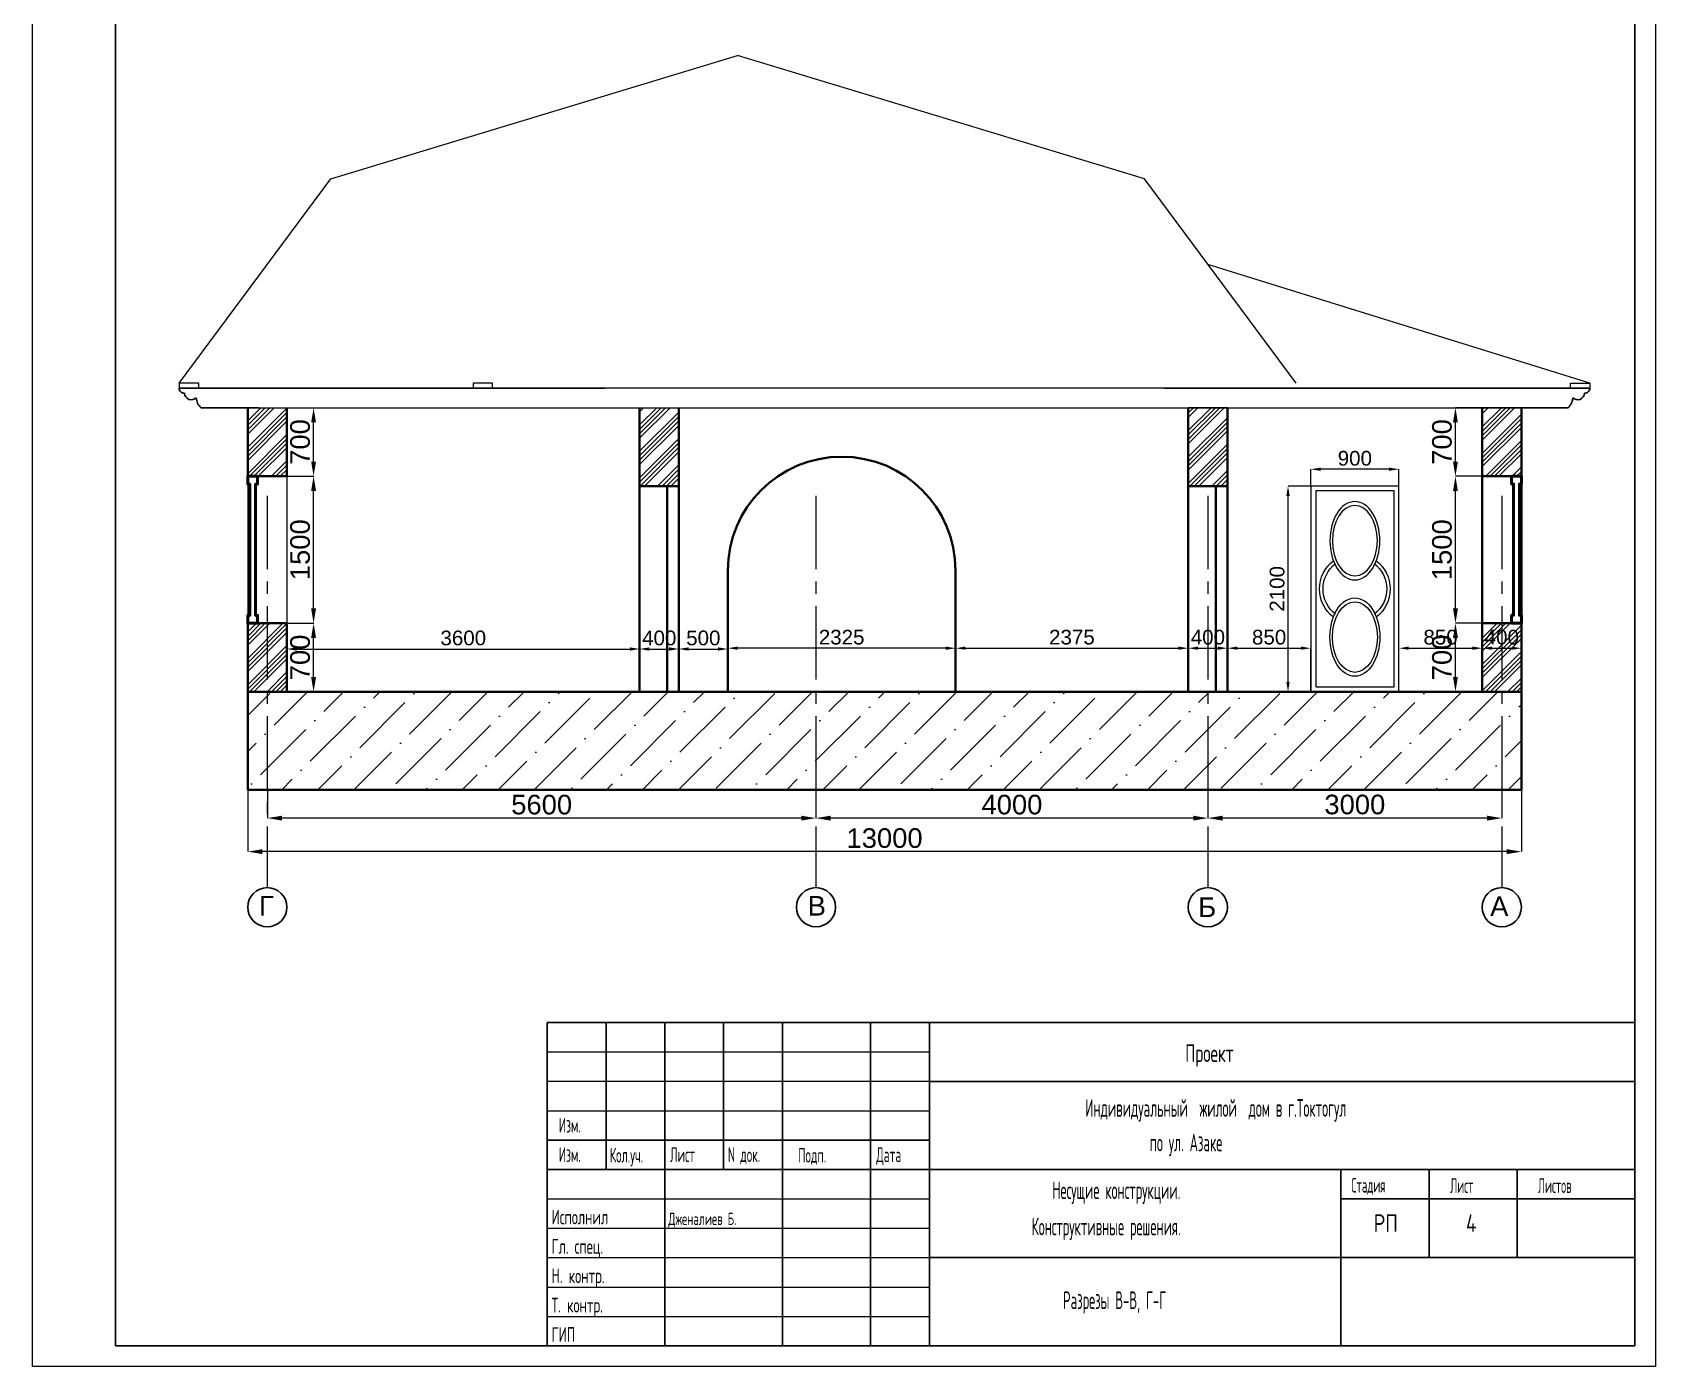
# Model space of a CAD drawing. Header units: millimetres. Extents: x 344563 to 449411, y 37253 to 62883.
# Drawn here: x 394535 to 411101, y 38462 to 52085 of the extents above; entities that cross this region are included whole.
import ezdxf
from ezdxf.enums import TextEntityAlignment as Align

# ---------------------------------------------------------------- set-up
doc = ezdxf.new("R2010")
doc.units = ezdxf.units.MM
doc.linetypes.add('CENTER2', pattern=[1.125, 0.75, -0.125, 0.125, -0.125])
for name, color, linetype in [('0 duvar', 2, 'Continuous'), ('AHSAP KAPI', 152, 'Continuous'), ('ANTET', 7, 'Continuous')]:
    doc.layers.add(name, color=color, linetype=linetype)
doc.layers.add('ahsap', color=222, linetype='Continuous', lineweight=13)
doc.layers.add('OLCU', color=7, linetype='Continuous', lineweight=13)
doc.styles.add('SPDS', font='SPDS.shx')
doc.styles.get("Standard").update_dxf_attribs({"font": 'arial.ttf'})
doc.dimstyles.new('ISO-25', dxfattribs={"dimtxt": 2.5, "dimasz": 2.5, "dimexe": 1.25, "dimexo": 0.625, "dimtad": 1, "dimtxsty": 'Standard', "dimcen": 2.5, "dimadec": 0, "dimazin": 0, "dimtfac": 1, "dimtmove": 0, "dimatfit": 3, "dimfxl": 0, "dimarcsym": 0})

# ---------------------------------------------------------------- blocks, each defined once
blk = doc.blocks.new('*D172')
at = {"layer": 'ahsap', "color": 0, "lineweight": -2}
for p, q in [((396732, 44352), (396732, 43720)), ((409732, 44352), (409732, 43720)), ((409582, 43720), (396882, 43720))]:
    blk.add_line(p, q, dxfattribs=at)
at = {"layer": 'ahsap', "color": 0}
for points in [[(396882, 43745), (396882, 43695), (396732, 43720)], [(409582, 43745), (409582, 43695), (409732, 43720)]]:
    blk.add_solid(points, dxfattribs=at)
at = {"layer": 'DEFPOINTS', "color": 0}
for p in [(396732, 44353), (409732, 44353), (396732, 43720)]:
    blk.add_point(p, dxfattribs=at)
at = {"layer": 'ahsap', "color": 0, "insert": (403232, 43857), "char_height": 200, "attachment_point": 5}
blk.add_mtext('13000', dxfattribs=at)
blk = doc.blocks.new('*D173')
at = {"layer": 'ahsap', "color": 0, "lineweight": -2}
for p, q in [((406532, 44352), (406532, 44062)), ((409532, 44352), (409532, 44062)), ((409382, 44062), (406682, 44062))]:
    blk.add_line(p, q, dxfattribs=at)
at = {"layer": 'ahsap', "color": 0}
for points in [[(406682, 44087), (406682, 44037), (406532, 44062)], [(409382, 44087), (409382, 44037), (409532, 44062)]]:
    blk.add_solid(points, dxfattribs=at)
at = {"layer": 'DEFPOINTS', "color": 0}
for p in [(406532, 44353), (409532, 44353), (406532, 44062)]:
    blk.add_point(p, dxfattribs=at)
at = {"layer": 'ahsap', "color": 0, "insert": (408032, 44200), "char_height": 200, "attachment_point": 5}
blk.add_mtext('3000', dxfattribs=at)
blk = doc.blocks.new('*D174')
at = {"layer": 'ahsap', "color": 0, "lineweight": -2}
for p, q in [((402532, 44352), (402532, 44062)), ((406532, 44352), (406532, 44062)), ((406382, 44062), (402682, 44062))]:
    blk.add_line(p, q, dxfattribs=at)
at = {"layer": 'ahsap', "color": 0}
for points in [[(402682, 44087), (402682, 44037), (402532, 44062)], [(406382, 44087), (406382, 44037), (406532, 44062)]]:
    blk.add_solid(points, dxfattribs=at)
at = {"layer": 'DEFPOINTS', "color": 0}
for p in [(402532, 44353), (406532, 44353), (402532, 44062)]:
    blk.add_point(p, dxfattribs=at)
at = {"layer": 'ahsap', "color": 0, "insert": (404532, 44199), "char_height": 200, "attachment_point": 5}
blk.add_mtext('4000', dxfattribs=at)
blk = doc.blocks.new('*D175')
at = {"layer": 'ahsap', "color": 0, "lineweight": -2}
for p, q in [((396932, 44352), (396932, 44062)), ((402532, 44352), (402532, 44062)), ((402382, 44062), (397082, 44062))]:
    blk.add_line(p, q, dxfattribs=at)
at = {"layer": 'ahsap', "color": 0}
for points in [[(397082, 44087), (397082, 44037), (396932, 44062)], [(402382, 44087), (402382, 44037), (402532, 44062)]]:
    blk.add_solid(points, dxfattribs=at)
at = {"layer": 'DEFPOINTS', "color": 0}
for p in [(396932, 44353), (402532, 44353), (396932, 44062)]:
    blk.add_point(p, dxfattribs=at)
at = {"layer": 'ahsap', "color": 0, "insert": (399732, 44199), "char_height": 200, "attachment_point": 5}
blk.add_mtext('5600', dxfattribs=at)
blk = doc.blocks.new('*D176')
at = {"layer": 'ahsap', "color": 0, "lineweight": -2}
for p, q in [((397132, 46053), (397405, 46053)), ((397404, 45503), (397404, 45903)), ((397132, 45353), (397405, 45353))]:
    blk.add_line(p, q, dxfattribs=at)
at = {"layer": 'ahsap', "color": 0}
for points in [[(397379, 45903), (397429, 45903), (397404, 46053)], [(397379, 45503), (397429, 45503), (397404, 45353)]]:
    blk.add_solid(points, dxfattribs=at)
at = {"layer": 'DEFPOINTS', "color": 0}
for p in [(397132, 46053), (397404, 46053), (397132, 45353)]:
    blk.add_point(p, dxfattribs=at)
at = {"layer": 'ahsap', "color": 0, "insert": (397267, 45703), "char_height": 200, "attachment_point": 5, "rotation": 90}
blk.add_mtext('700', dxfattribs=at)
blk = doc.blocks.new('*D177')
at = {"layer": 'ahsap', "color": 0, "lineweight": -2}
for p, q in [((397132, 47553), (397405, 47553)), ((397404, 46203), (397404, 47403)), ((397133, 46053), (397405, 46053))]:
    blk.add_line(p, q, dxfattribs=at)
at = {"layer": 'ahsap', "color": 0}
for points in [[(397379, 47403), (397429, 47403), (397404, 47553)], [(397379, 46203), (397429, 46203), (397404, 46053)]]:
    blk.add_solid(points, dxfattribs=at)
at = {"layer": 'DEFPOINTS', "color": 0}
for p in [(397132, 47553), (397404, 47553), (397132, 46053)]:
    blk.add_point(p, dxfattribs=at)
at = {"layer": 'ahsap', "color": 0, "insert": (397267, 46803), "char_height": 200, "attachment_point": 5, "rotation": 90}
blk.add_mtext('1500', dxfattribs=at)
blk = doc.blocks.new('*D178')
at = {"layer": 'ahsap', "color": 0, "lineweight": -2}
for p, q in [((397132, 48253), (397405, 48253)), ((397404, 47703), (397404, 48103)), ((397133, 47553), (397405, 47553))]:
    blk.add_line(p, q, dxfattribs=at)
at = {"layer": 'ahsap', "color": 0}
for points in [[(397379, 48103), (397429, 48103), (397404, 48253)], [(397379, 47703), (397429, 47703), (397404, 47553)]]:
    blk.add_solid(points, dxfattribs=at)
at = {"layer": 'DEFPOINTS', "color": 0}
for p in [(397132, 48253), (397404, 48253), (397132, 47553)]:
    blk.add_point(p, dxfattribs=at)
at = {"layer": 'ahsap', "color": 0, "insert": (397267, 47903), "char_height": 200, "attachment_point": 5, "rotation": 90}
blk.add_mtext('700', dxfattribs=at)
blk = doc.blocks.new('*D170')
at = {"layer": 'ahsap', "color": 0, "lineweight": -2}
for p, q in [((407582, 47453), (407350, 47453)), ((407350, 45453), (407350, 47353)), ((407582, 45353), (407350, 45353))]:
    blk.add_line(p, q, dxfattribs=at)
at = {"layer": 'ahsap', "color": 0}
for points in [[(407333, 47353), (407367, 47353), (407350, 47453)], [(407333, 45453), (407367, 45453), (407350, 45353)]]:
    blk.add_solid(points, dxfattribs=at)
at = {"layer": 'DEFPOINTS', "color": 0}
for p in [(407350, 47453), (407582, 47453), (407582, 45353)]:
    blk.add_point(p, dxfattribs=at)
at = {"layer": 'ahsap', "color": 0, "insert": (407239, 46403), "char_height": 150, "attachment_point": 5, "rotation": 90}
blk.add_mtext('2100', dxfattribs=at)
blk = doc.blocks.new('*D171')
at = {"layer": 'ahsap', "color": 0, "lineweight": -2}
for p, q in [((407582, 47453), (407582, 47625)), ((408382, 47625), (407682, 47625)), ((408482, 47453), (408482, 47625))]:
    blk.add_line(p, q, dxfattribs=at)
at = {"layer": 'ahsap', "color": 0}
for points in [[(407682, 47641), (407682, 47608), (407582, 47625)], [(408382, 47641), (408382, 47608), (408482, 47625)]]:
    blk.add_solid(points, dxfattribs=at)
at = {"layer": 'DEFPOINTS', "color": 0}
for p in [(407582, 47625), (407582, 47453), (408482, 47453)]:
    blk.add_point(p, dxfattribs=at)
at = {"layer": 'ahsap', "color": 0, "insert": (408032, 47736), "char_height": 150, "attachment_point": 5}
blk.add_mtext('900', dxfattribs=at)
blk = doc.blocks.new('Дверь Д2')
at = {"layer": 'AHSAP KAPI', "linetype": 'Continuous'}
for points in [[(384327, -109883), (384327, -107783), (385227, -107783), (385227, -109883), (384327, -109883)], [(384377, -107833), (384377, -107833), (385177, -107833), (385177, -109833), (384377, -109833), (384377, -107833)]]:
    blk.add_lwpolyline(points, dxfattribs=at)
for radius, start, end in [(361, 127.2821, 232.7179), (325, 127.2821, 232.7179), (325, 307.2821, 52.7179), (361, 307.2821, 52.7179)]:
    blk.add_arc((384777, -108833), radius, start, end, dxfattribs=at)
for major_axis in [(0, -400), (0, -360)]:
    blk.add_ellipse((384777, -108341), major_axis=major_axis, ratio=0.636973, dxfattribs=at)
at = {"layer": 'AHSAP KAPI', "linetype": 'Continuous', "extrusion": (0, 0, -1)}
for major_axis in [(0, 400), (0, 360)]:
    blk.add_ellipse((384777, -109325), major_axis=major_axis, ratio=0.636973, dxfattribs=at)
blk = doc.blocks.new('кобылка')
at = {"layer": 'ahsap', "color": 46, "lineweight": 30}
for points in [[(381119, 60270), (385469, 60270)], [(381929, 60070), (381669, 60070), (381342, 60070)]]:
    blk.add_lwpolyline(points, dxfattribs=at)
for centre, radius, start, end in [((381169, 60270), 50, 180, 277.3555), ((381244, 60220), 68.6, 179.6563, 316.7248), ((381443, 60180), 149, 182.6791, 227.567)]:
    blk.add_arc(centre, radius, start, end, dxfattribs=at)
blk = doc.blocks.new('*D180')
at = {"layer": 'ahsap', "color": 0, "lineweight": -2}
for p, q in [((403957, 45353), (403957, 45797)), ((404057, 45797), (406232, 45797)), ((406332, 45353), (406332, 45797))]:
    blk.add_line(p, q, dxfattribs=at)
at = {"layer": 'ahsap', "color": 0}
for points in [[(404057, 45814), (404057, 45781), (403957, 45797)], [(406232, 45814), (406232, 45781), (406332, 45797)]]:
    blk.add_solid(points, dxfattribs=at)
at = {"layer": 'DEFPOINTS', "color": 0}
for p in [(406332, 45797), (403957, 45353), (406332, 45353)]:
    blk.add_point(p, dxfattribs=at)
at = {"layer": 'ahsap', "color": 0, "insert": (405144, 45909), "char_height": 150, "attachment_point": 5}
blk.add_mtext('2375', dxfattribs=at)
blk = doc.blocks.new('*D181')
at = {"layer": 'ahsap', "color": 0, "lineweight": -2}
for p, q in [((401632, 45353), (401632, 45797)), ((403857, 45797), (401732, 45797)), ((403957, 45353), (403957, 45797))]:
    blk.add_line(p, q, dxfattribs=at)
at = {"layer": 'ahsap', "color": 0}
for points in [[(401732, 45814), (401732, 45781), (401632, 45797)], [(403857, 45814), (403857, 45781), (403957, 45797)]]:
    blk.add_solid(points, dxfattribs=at)
at = {"layer": 'DEFPOINTS', "color": 0}
for p in [(401632, 45797), (401632, 45353), (403957, 45353)]:
    blk.add_point(p, dxfattribs=at)
at = {"layer": 'ahsap', "color": 0, "insert": (402794, 45909), "char_height": 150, "attachment_point": 5}
blk.add_mtext('2325', dxfattribs=at)
blk = doc.blocks.new('*D201')
at = {"layer": 'ahsap', "color": 0, "lineweight": -2}
for p, q in [((397132, 45353), (397132, 45789)), ((397232, 45789), (400632, 45789)), ((400732, 45353), (400732, 45789))]:
    blk.add_line(p, q, dxfattribs=at)
at = {"layer": 'ahsap', "color": 0}
for points in [[(397232, 45806), (397232, 45772), (397132, 45789)], [(400632, 45806), (400632, 45772), (400732, 45789)]]:
    blk.add_solid(points, dxfattribs=at)
at = {"layer": 'DEFPOINTS', "color": 0}
for p in [(400732, 45789), (397132, 45353), (400732, 45353)]:
    blk.add_point(p, dxfattribs=at)
at = {"layer": 'ahsap', "color": 0, "insert": (398932, 45901), "char_height": 150, "attachment_point": 5}
blk.add_mtext('3600', dxfattribs=at)
blk = doc.blocks.new('*D202')
at = {"layer": 'ahsap', "color": 0, "lineweight": -2}
for p, q in [((400732, 45353), (400732, 45789)), ((400832, 45789), (401032, 45789)), ((401132, 45353), (401132, 45789))]:
    blk.add_line(p, q, dxfattribs=at)
at = {"layer": 'ahsap', "color": 0}
for points in [[(400832, 45806), (400832, 45772), (400732, 45789)], [(401032, 45806), (401032, 45772), (401132, 45789)]]:
    blk.add_solid(points, dxfattribs=at)
at = {"layer": 'DEFPOINTS', "color": 0}
for p in [(401132, 45789), (400732, 45353), (401132, 45353)]:
    blk.add_point(p, dxfattribs=at)
at = {"layer": 'ahsap', "color": 0, "insert": (400932, 45901), "char_height": 150, "attachment_point": 5}
blk.add_mtext('400', dxfattribs=at)
blk = doc.blocks.new('*D203')
at = {"layer": 'ahsap', "color": 0, "lineweight": -2}
for p, q in [((401132, 45353), (401132, 45789)), ((401232, 45789), (401532, 45789)), ((401632, 45353), (401632, 45789))]:
    blk.add_line(p, q, dxfattribs=at)
at = {"layer": 'ahsap', "color": 0}
for points in [[(401232, 45806), (401232, 45772), (401132, 45789)], [(401532, 45806), (401532, 45772), (401632, 45789)]]:
    blk.add_solid(points, dxfattribs=at)
at = {"layer": 'DEFPOINTS', "color": 0}
for p in [(401632, 45789), (401132, 45353), (401632, 45353)]:
    blk.add_point(p, dxfattribs=at)
at = {"layer": 'ahsap', "color": 0, "insert": (401382, 45901), "char_height": 150, "attachment_point": 5}
blk.add_mtext('500', dxfattribs=at)
blk = doc.blocks.new('*D204')
at = {"layer": 'ahsap', "color": 0, "lineweight": -2}
for p, q in [((406332, 45353), (406332, 45797)), ((406432, 45797), (406632, 45797)), ((406732, 45353), (406732, 45797))]:
    blk.add_line(p, q, dxfattribs=at)
at = {"layer": 'ahsap', "color": 0}
for points in [[(406432, 45814), (406432, 45781), (406332, 45797)], [(406632, 45814), (406632, 45781), (406732, 45797)]]:
    blk.add_solid(points, dxfattribs=at)
at = {"layer": 'DEFPOINTS', "color": 0}
for p in [(406732, 45797), (406332, 45353), (406732, 45353)]:
    blk.add_point(p, dxfattribs=at)
at = {"layer": 'ahsap', "color": 0, "insert": (406532, 45909), "char_height": 150, "attachment_point": 5}
blk.add_mtext('400', dxfattribs=at)
blk = doc.blocks.new('*D205')
at = {"layer": 'ahsap', "color": 0, "lineweight": -2}
for p, q in [((406732, 45353), (406732, 45797)), ((406832, 45797), (407482, 45797)), ((407582, 45353), (407582, 45797))]:
    blk.add_line(p, q, dxfattribs=at)
at = {"layer": 'ahsap', "color": 0}
for points in [[(406832, 45814), (406832, 45781), (406732, 45797)], [(407482, 45814), (407482, 45781), (407582, 45797)]]:
    blk.add_solid(points, dxfattribs=at)
at = {"layer": 'DEFPOINTS', "color": 0}
for p in [(407582, 45797), (406732, 45353), (407582, 45353)]:
    blk.add_point(p, dxfattribs=at)
at = {"layer": 'ahsap', "color": 0, "insert": (407157, 45909), "char_height": 150, "attachment_point": 5}
blk.add_mtext('850', dxfattribs=at)
blk = doc.blocks.new('*D206')
at = {"layer": 'ahsap', "color": 0, "lineweight": -2}
for p, q in [((408482, 45353), (408482, 45797)), ((408582, 45797), (409232, 45797)), ((409332, 45353), (409332, 45797))]:
    blk.add_line(p, q, dxfattribs=at)
at = {"layer": 'ahsap', "color": 0}
for points in [[(408582, 45814), (408582, 45781), (408482, 45797)], [(409232, 45814), (409232, 45781), (409332, 45797)]]:
    blk.add_solid(points, dxfattribs=at)
at = {"layer": 'DEFPOINTS', "color": 0}
for p in [(409332, 45797), (408482, 45353), (409332, 45353)]:
    blk.add_point(p, dxfattribs=at)
at = {"layer": 'ahsap', "color": 0, "insert": (408907, 45909), "char_height": 150, "attachment_point": 5}
blk.add_mtext('850', dxfattribs=at)
blk = doc.blocks.new('*D207')
at = {"layer": 'ahsap', "color": 0, "lineweight": -2}
for p, q in [((409332, 45353), (409332, 45797)), ((409432, 45797), (409632, 45797)), ((409732, 45353), (409732, 45797))]:
    blk.add_line(p, q, dxfattribs=at)
at = {"layer": 'ahsap', "color": 0}
for points in [[(409432, 45814), (409432, 45781), (409332, 45797)], [(409632, 45814), (409632, 45781), (409732, 45797)]]:
    blk.add_solid(points, dxfattribs=at)
at = {"layer": 'DEFPOINTS', "color": 0}
for p in [(409732, 45797), (409332, 45353), (409732, 45353)]:
    blk.add_point(p, dxfattribs=at)
at = {"layer": 'ahsap', "color": 0, "insert": (409532, 45909), "char_height": 150, "attachment_point": 5}
blk.add_mtext('400', dxfattribs=at)
blk = doc.blocks.new('*D208')
at = {"layer": 'ahsap', "color": 0, "lineweight": -2}
for p, q in [((409331, 46053), (409059, 46053)), ((409059, 45503), (409059, 45903)), ((409331, 45353), (409059, 45353))]:
    blk.add_line(p, q, dxfattribs=at)
at = {"layer": 'ahsap', "color": 0}
for points in [[(409034, 45903), (409084, 45903), (409059, 46053)], [(409034, 45503), (409084, 45503), (409059, 45353)]]:
    blk.add_solid(points, dxfattribs=at)
at = {"layer": 'DEFPOINTS', "color": 0}
for p in [(409059, 46053), (409332, 46053), (409332, 45353)]:
    blk.add_point(p, dxfattribs=at)
at = {"layer": 'ahsap', "color": 0, "insert": (408922, 45703), "char_height": 200, "attachment_point": 5, "rotation": 90}
blk.add_mtext('700', dxfattribs=at)
blk = doc.blocks.new('*D209')
at = {"layer": 'ahsap', "color": 0, "lineweight": -2}
for p, q in [((409331, 47553), (409059, 47553)), ((409059, 46203), (409059, 47403)), ((409331, 46053), (409059, 46053))]:
    blk.add_line(p, q, dxfattribs=at)
at = {"layer": 'ahsap', "color": 0}
for points in [[(409034, 47403), (409084, 47403), (409059, 47553)], [(409034, 46203), (409084, 46203), (409059, 46053)]]:
    blk.add_solid(points, dxfattribs=at)
at = {"layer": 'DEFPOINTS', "color": 0}
for p in [(409059, 47553), (409332, 47553), (409331, 46053)]:
    blk.add_point(p, dxfattribs=at)
at = {"layer": 'ahsap', "color": 0, "insert": (408922, 46803), "char_height": 200, "attachment_point": 5, "rotation": 90}
blk.add_mtext('1500', dxfattribs=at)
blk = doc.blocks.new('*D210')
at = {"layer": 'ahsap', "color": 0, "lineweight": -2}
for p, q in [((409331, 48253), (409059, 48253)), ((409059, 47703), (409059, 48103)), ((409331, 47553), (409059, 47553))]:
    blk.add_line(p, q, dxfattribs=at)
at = {"layer": 'ahsap', "color": 0}
for points in [[(409034, 48103), (409084, 48103), (409059, 48253)], [(409034, 47703), (409084, 47703), (409059, 47553)]]:
    blk.add_solid(points, dxfattribs=at)
at = {"layer": 'DEFPOINTS', "color": 0}
for p in [(409059, 48253), (409332, 48253), (409331, 47553)]:
    blk.add_point(p, dxfattribs=at)
at = {"layer": 'ahsap', "color": 0, "insert": (408922, 47903), "char_height": 200, "attachment_point": 5, "rotation": 90}
blk.add_mtext('700', dxfattribs=at)

msp = doc.modelspace()

# ---------------------------------------------------------------- hatches: boundary and pattern name
h = msp.add_hatch()
h.set_pattern_fill('ANSI34', color=256, scale=10)
h.paths.add_polyline_path([(397131.7, 48252.6), (396841.7, 48252.6), (396731.7, 48252.6), (396731.7, 47552.6), (396831.7, 47552.6), (397131.7, 47552.6)])
h.paths.add_polyline_path([(396931.7, 46052.6), (396731.7, 46052.6), (396731.7, 45352.6), (396931.7, 45352.6)])
h.paths.add_polyline_path([(397131.7, 46052.6), (396931.7, 46052.6), (396931.7, 45352.6), (397131.7, 45352.6)])
h = msp.add_hatch()
h.set_pattern_fill('ANSI34', color=256, scale=10)
h.paths.add_polyline_path([(401131.7, 48252.6), (400731.7, 48252.6), (400731.7, 47452.8), (401131.7, 47452.6)])
h = msp.add_hatch()
h.set_pattern_fill('ANSI34', color=256, scale=10)
h.paths.add_polyline_path([(406731.7, 48252.6), (406331.7, 48252.6), (406331.7, 47452.8), (406731.7, 47452.6)])
h = msp.add_hatch()
h.set_pattern_fill('ANSI34', color=256, scale=10)
h.paths.add_polyline_path([(409731.7, 48252.6), (409621.7, 48252.6), (409331.7, 48252.6), (409331.7, 47553.1), (409731.7, 47553.1)])
h.paths.add_polyline_path([(409731.7, 46053.1), (409631.7, 46053.1), (409531.7, 46053.1), (409531.7, 45352.6), (409731.7, 45352.6)])
h.paths.add_polyline_path([(409531.7, 46053.1), (409331.7, 46053.1), (409331.7, 45352.6), (409531.7, 45352.6)])
h.paths.add_polyline_path([(409323.1, 45753), (409747.7, 45753), (409747.7, 46062.1), (409323.1, 46062.1)], flags=9)
h = msp.add_hatch()
h.set_pattern_fill('ANSI36', color=256, scale=82)
h.paths.add_polyline_path([(396931.7, 45352.6), (396731.7, 45352.6), (396731.7, 44352.6), (396931.7, 44352.6)])
h.paths.add_polyline_path([(402531.7, 45352.6), (396931.7, 45352.6), (396931.7, 44352.6), (402531.7, 44352.6)])
h.paths.add_polyline_path([(406531.7, 45352.6), (402531.7, 45352.6), (402531.7, 44352.6), (406531.7, 44352.6)])
h.paths.add_polyline_path([(409531.7, 45352.6), (406531.7, 45352.6), (406531.7, 44352.6), (409531.7, 44352.6)])
h.paths.add_polyline_path([(409731.7, 45352.6), (409531.7, 45352.6), (409531.7, 44352.6), (409731.7, 44352.6)])

# ---------------------------------------------------------------- linework, layer by layer
at = {"lineweight": 40, "ltscale": 1000}
for p, q in [((396731.7, 48252.6), (396731.7, 47552.6)), ((397131.7, 48252.6), (397131.7, 47552.6)), ((400731.7, 45352.6), (400731.7, 48252.6)), ((401131.7, 45352.6), (401131.7, 48252.6)), ((406331.7, 48252.6), (406331.7, 45352.6)), ((406731.7, 45352.6), (406731.7, 48252.6)), ((409331.7, 48252.6), (409331.7, 45352.6)), ((409731.7, 45352.6), (409731.7, 48252.6)), ((397131.7, 47552.6), (396731.7, 47552.6)), ((409331.7, 47553.1), (409731.7, 47553.1)), ((401131.7, 47452.6), (400731.7, 47452.8)), ((406731.7, 47452.6), (406331.7, 47452.8)), ((401631.7, 45352.6), (401631.7, 46590.1)), ((403956.7, 45352.6), (403956.7, 46590.1)), ((396731.7, 46052.6), (396731.7, 45352.6)), ((397131.7, 46052.6), (396731.7, 46052.6)), ((397131.7, 46052.6), (397131.7, 45352.6)), ((409331.7, 46053.1), (409731.7, 46053.1)), ((396731.7, 45352.6), (409731.7, 45352.6)), ((396731.7, 44352.6), (396731.7, 45352.6)), ((409731.7, 44352.6), (409731.7, 45352.6)), ((396731.7, 44352.6), (409731.7, 44352.6))]:
    msp.add_line(p, q, dxfattribs=at)
for p, q in [((406731.7, 48252.6), (406331.7, 48252.6)), ((409731.7, 48252.6), (409331.7, 48252.6)), ((396731.7, 47552.6), (396731.7, 46052.6)), ((397131.7, 47552.6), (397131.7, 46052.6))]:
    msp.add_line(p, q)
at = {"linetype": 'CENTER2', "ltscale": 1000}
for p, q in [((396931.7, 47352.6), (396931.7, 43352.6)), ((402531.7, 47352.6), (402531.7, 43352.6)), ((406531.7, 47352.6), (406531.7, 43352.6)), ((409531.7, 47352.6), (409531.7, 43352.6))]:
    msp.add_line(p, q, dxfattribs=at)
for points in [[(396031.7, 48502.3), (397579.6, 50591), (401731.7, 51849.1)], [(407431.7, 48502.3), (405883.8, 50591), (401731.7, 51849.1)], [(410431.7, 48502.3), (406531.7, 49716.7)], [(396231.7, 48452.3), (396231.7, 48502.3), (396211.7, 48502.3), (396031.7, 48502.3), (396031.7, 48452.6), (396231.7, 48452.2)], [(399231.7, 48452.3), (399231.7, 48502.3), (399211.7, 48502.3), (399031.7, 48502.3), (399031.7, 48452.6), (399231.7, 48452.2)], [(406081.7, 48452.6), (400381.7, 48452.6)], [(410231.7, 48452.3), (410231.7, 48502.3), (410251.7, 48502.3), (410431.7, 48502.3), (410431.7, 48452.6), (410231.7, 48452.2)], [(396841.7, 48252.6), (409621.7, 48252.6)], [(408481.9, 45352.6), (408481.9, 45352.6), (408481.9, 47452.6), (407581.9, 47452.6), (407581.9, 45352.6)]]:
    msp.add_lwpolyline(points)
at = {"color": 5, "lineweight": 50}
for points in [[(396731.7, 47552.6), (396831.7, 47552.6), (396831.7, 47472.6), (396811.7, 47472.6), (396811.7, 46802.6), (396811.7, 46132.6), (396831.7, 46132.6), (396831.7, 46052.6), (396731.7, 46052.6), (396731.7, 46132.6), (396751.7, 46132.6), (396751.7, 46802.6), (396751.7, 47472.6), (396731.7, 47472.6)], [(409731.7, 47553.1), (409631.7, 47553.1), (409631.7, 47473.1), (409651.7, 47473.1), (409651.7, 46803.1), (409651.7, 46133.1), (409631.7, 46133.1), (409631.7, 46053.1), (409731.7, 46053.1), (409731.7, 46133.1), (409711.7, 46133.1), (409711.7, 46803.1), (409711.7, 47473.1), (409731.7, 47473.1)]]:
    msp.add_lwpolyline(points, close=True, dxfattribs=at)
at = {"color": 32, "lineweight": 40}
for points in [[(401131.7, 47452.6), (401131.7, 45352.6), (401011.7, 45352.6), (401011.7, 47452.6), (401131.7, 47452.6)], [(406731.7, 47452.6), (406731.7, 45352.6), (406611.7, 45352.6), (406611.7, 47452.6), (406731.7, 47452.6)]]:
    msp.add_lwpolyline(points, dxfattribs=at)
at = {"lineweight": 30}
for centre in [(396931.7, 43152.6), (402531.7, 43152.6), (406531.7, 43152.6), (409531.7, 43152.6)]:
    msp.add_circle(centre, 200, dxfattribs=at)
at = {"lineweight": 40, "ltscale": 1000}
msp.add_arc((402794.2, 46590.1), 1162.5, 0, 180, dxfattribs=at)
at = {"layer": '0 duvar', "color": 7, "lineweight": 30, "ltscale": 0.071429}
for p, q in [((399789.1, 41974.2), (410889.1, 41974.2)), ((399789.1, 38674.2), (399789.1, 41974.2)), ((400389.1, 41974.2), (400389.1, 40474.2)), ((400989.1, 41974.2), (400989.1, 38674.2)), ((401589.1, 41974.2), (401589.1, 40474.2)), ((402189.1, 41974.2), (402189.1, 38674.2)), ((403089.1, 41974.2), (403089.1, 38674.2)), ((403689.1, 38674.2), (403689.1, 41973.6)), ((410889.1, 38674.2), (410889.1, 41974.2)), ((403689.1, 41374.2), (410889.1, 41374.2)), ((399789.1, 40774.2), (403689.1, 40774.2)), ((403689.1, 40474.2), (399789.1, 40474.2)), ((403689.1, 40474.2), (410889.1, 40474.2)), ((407889.1, 38674.2), (407889.1, 40474.2)), ((407889.1, 40474.2), (407889.1, 38674.2)), ((408789.1, 40474.2), (408789.1, 39574.2)), ((409689.1, 40474.2), (409689.1, 39574.2)), ((407889.1, 40174.2), (410889.1, 40174.2)), ((403689.1, 39574.2), (410889.1, 39574.2)), ((399789.1, 38674.2), (410889.1, 38674.2))]:
    msp.add_line(p, q, dxfattribs=at)
at = {"layer": '0 duvar', "color": 1, "ltscale": 0.071429}
for p, q in [((399789.1, 41674.2), (403689.1, 41674.2)), ((403689.1, 41374.2), (399789.1, 41374.2)), ((399789.1, 41074.2), (403689.1, 41074.2)), ((399789.1, 40174.2), (403689.1, 40174.2)), ((399789.1, 39874.2), (403689.1, 39874.2)), ((399789.1, 39574.2), (403689.1, 39574.2)), ((399789.1, 39274.2), (403689.1, 39274.2)), ((399789.1, 38974.2), (403689.1, 38974.2))]:
    msp.add_line(p, q, dxfattribs=at)
at = {"layer": '0 duvar', "color": 7, "lineweight": 60, "ltscale": 0.071429}
msp.add_line((403689.1, 41374.2), (403689.1, 41374.2), dxfattribs=at)
at = {"layer": '0 duvar', "color": 7, "lineweight": 30, "ltscale": 0.071429}
msp.add_lwpolyline([(395383, 62670.8), (410889.1, 62670.8), (410889.1, 38674.2), (395383, 38674.2)], close=True, dxfattribs=at)
at = {"layer": 'OLCU', "linetype": 'Continuous', "ltscale": 50}
msp.add_lwpolyline([(394534.6, 62882.9), (411101.2, 62882.9), (411101.2, 38462.1), (394534.6, 38462.1)], close=True, dxfattribs=at)

# ---------------------------------------------------------------- block references
msp.add_blockref('кобылка', (14912.6, -11817.9))
at = {"xscale": -1}
msp.add_blockref('кобылка', (791550.8, -11817.9), dxfattribs=at)
at = {"layer": 'ahsap', "xscale": -1}
msp.add_blockref('Дверь Д2', (792809.3, 155235.8), dxfattribs=at)

# ---------------------------------------------------------------- texts
at = {"char_height": 200, "attachment_point": 1}
for s, insert in [('Г', (396847.1, 43267.2)), ('В', (402447.1, 43267.2)), ('Б', (406433.5, 43252.7)), ('А', (409413.2, 43262.8))]:
    msp.add_mtext_dynamic_manual_height_columns(s, width=211.974, gutter_width=12.5, heights=[0], dxfattribs=dict(at, insert=insert))
at = {"layer": '0 duvar', "color": 0, "ltscale": 0.071429, "style": 'SPDS'}
for s, height, width, p in [('Проект  ', 180, 0.8, (406301.1, 41571.6)), ('Индивидуальный  жилой  дом в г.Токтогул', 180, 0.65, (405280.9, 41012)), ('Изм.', 150, 0.7, (399907.1, 40851.1)), ('по ул. Азаке ', 180, 0.65, (405939.3, 40659.5)), ('Изм.', 150, 0.7, (399907.1, 40551.1)), ('Кол.уч.', 150, 0.7, (400427.8, 40546.1)), ('Лист', 150, 0.7, (401042.1, 40550.8)), ('N док.', 150, 0.7, (401632.6, 40550.8)), ('Подп.', 150, 0.7, (402350.5, 40544.3)), ('Дата', 150, 0.7, (403147.4, 40549.5)), ('Несущие конструкции.', 180, 0.65, (404945.1, 40172.6)), ('Стадия', 150, 0.65, (407996.3, 40238.6)), ('Лист', 150, 0.65, (409005.6, 40234.2)), ('Листов', 150, 0.65, (409901.9, 40234.2)), ('Исполнил', 150, 0.8, (399832.3, 39913.9)), ('Дженалиев Б.', 125, 0.8, (401025.1, 39907.3)), ('Конструктивные решения.', 180, 0.65, (404733.4, 39802.1)), ('Гл. спец.', 150, 0.8, (399832.3, 39613.9)), ('Н. контр.', 150, 0.8, (399832.3, 39313.9)), ('Т. контр.', 150, 0.8, (399832.3, 39013.9)), ('Разрезы В-В, Г-Г', 180, 0.65, (405053.4, 39048.9)), ('ГИП', 150, 0.8, (399832.3, 38713.9))]:
    msp.add_text(s, height=height, dxfattribs=dict(at, width=width)).set_placement(p)
at = {"layer": 'ANTET', "color": 2, "style": 'SPDS'}
for s, p in [('РП', (408347.3, 39836.4)), ('4', (409220.7, 39836.4))]:
    msp.add_text(s, height=180, dxfattribs=at).set_placement(p, align=Align.CENTER)

# ---------------------------------------------------------------- dimensions: what is measured, and where the dimension line sits
at = {"layer": 'ahsap', "color": 0}
for base, p1, p2, angle, override, picture, middle in [((397404.4, 48252.6), (397132.3, 47552.6), (397131.7, 48252.6), 90, {"dimtxt": 200, "dimasz": 150, "dimexe": 0.125, "dimexo": 0.25, "dimgap": 35, "dimdec": 0}, '*D178', (397267.3, 47902.6)), ((409059, 48253.1), (409331.1, 47553.1), (409331.7, 48253.1), 90, {"dimtxt": 200, "dimasz": 150, "dimexe": 0.125, "dimexo": 0.25, "dimgap": 35, "dimdec": 0}, '*D210', (408921.9, 47903.1)), ((407581.9, 47624.7), (408481.9, 47452.6), (407581.9, 47452.6), 180, {"dimtxt": 150, "dimasz": 100, "dimexe": 0.125, "dimexo": 0.25, "dimgap": 35, "dimdec": 0}, '*D171', (408031.9, 47736.3)), ((397404.4, 47552.6), (397132.3, 46052.6), (397131.7, 47552.6), 90, {"dimtxt": 200, "dimasz": 150, "dimexe": 0.125, "dimexo": 0.25, "dimgap": 35, "dimdec": 0}, '*D177', (397267.3, 46802.6)), ((409059, 47553.1), (409331.1, 46053.1), (409331.7, 47553.1), 90, {"dimtxt": 200, "dimasz": 150, "dimexe": 0.125, "dimexo": 0.25, "dimgap": 35, "dimdec": 0}, '*D209', (408921.9, 46803.1)), ((407350.1, 47452.6), (407581.9, 45352.6), (407581.9, 47452.6), 90, {"dimtxt": 150, "dimasz": 100, "dimexe": 0.125, "dimexo": 0.25, "dimgap": 35, "dimdec": 0}, '*D170', (407238.5, 46402.6)), ((397404.4, 46052.6), (397131.7, 45352.6), (397131.7, 46052.6), 90, {"dimtxt": 200, "dimasz": 150, "dimexe": 0.125, "dimexo": 0.25, "dimgap": 35, "dimdec": 0}, '*D176', (397267.3, 45702.6)), ((409059, 46053.1), (409331.7, 45353.1), (409331.7, 46053.1), 90, {"dimtxt": 200, "dimasz": 150, "dimexe": 0.125, "dimexo": 0.25, "dimgap": 35, "dimdec": 0}, '*D208', (408921.9, 45703.1)), ((396731.7, 43720.3), (409731.7, 44352.6), (396731.7, 44352.6), 180, {"dimtxt": 200, "dimasz": 150, "dimexe": 0.125, "dimexo": 0.25, "dimgap": 35, "dimdec": 0}, '*D172', (403231.7, 43857.5)), ((396931.7, 44062.3), (402531.7, 44352.6), (396931.7, 44352.6), 180, {"dimtxt": 200, "dimasz": 150, "dimexe": 0.125, "dimexo": 0.25, "dimgap": 35, "dimdec": 0}, '*D175', (399731.7, 44199.4)), ((402531.7, 44062.3), (406531.7, 44352.6), (402531.7, 44352.6), 180, {"dimtxt": 200, "dimasz": 150, "dimexe": 0.125, "dimexo": 0.25, "dimgap": 35, "dimdec": 0}, '*D174', (404531.7, 44199.4)), ((406531.7, 44062.3), (409531.7, 44352.6), (406531.7, 44352.6), 180, {"dimtxt": 200, "dimasz": 150, "dimexe": 0.125, "dimexo": 0.25, "dimgap": 35, "dimdec": 0}, '*D173', (408031.7, 44199.5))]:
    dim = msp.add_linear_dim(base=base, p1=p1, p2=p2, angle=angle, dimstyle='ISO-25', override=override, dxfattribs=at)
    dim.commit()
    dim.dimension.update_dxf_attribs({"geometry": picture, "text_midpoint": middle})
for base, p1, p2, picture, middle in [((400731.7, 45788.9), (397132, 45352.6), (400731.7, 45352.6), '*D201', (398931.8, 45900.5)), ((401631.7, 45789), (401131.7, 45352.6), (401631.7, 45352.6), '*D203', (401381.7, 45900.6)), ((401631.7, 45797.2), (403956.7, 45352.6), (401631.7, 45352.8), '*D181', (402794.2, 45908.8)), ((406331.7, 45797.2), (403956.7, 45352.6), (406331.7, 45352.6), '*D180', (405144.2, 45908.8)), ((407581.9, 45797.2), (406731.7, 45352.6), (407581.9, 45352.6), '*D205', (407156.8, 45908.8)), ((409331.7, 45797.3), (408481.9, 45353.2), (409331.7, 45353.2), '*D206', (408906.8, 45908.9))]:
    dim = msp.add_linear_dim(base=base, p1=p1, p2=p2, dimstyle='ISO-25', override={"dimtxt": 150, "dimasz": 100, "dimexe": 0.125, "dimexo": 0.25, "dimgap": 35, "dimdec": 0}, dxfattribs=at)
    dim.commit()
    dim.dimension.update_dxf_attribs({"geometry": picture, "text_midpoint": middle})
for base, p1, p2, picture, middle in [((401131.7, 45789), (400731.7, 45352.8), (401131.7, 45352.6), '*D202', (400931.7, 45789)), ((406731.7, 45797.2), (406331.7, 45352.6), (406731.7, 45352.6), '*D204', (406531.7, 45797.2)), ((409731.7, 45797.3), (409331.7, 45352.6), (409731.7, 45352.6), '*D207', (409531.7, 45797.3))]:
    dim = msp.add_linear_dim(base=base, p1=p1, p2=p2, dimstyle='ISO-25', override={"dimtxt": 150, "dimasz": 100, "dimexe": 0.125, "dimexo": 0.25, "dimgap": 35, "dimdec": 0}, dxfattribs=at)
    dim.commit()
    dim.dimension.update_dxf_attribs({"geometry": picture, "text_midpoint": middle, "dimtype": 160})

doc.saveas('drawing.dxf')
